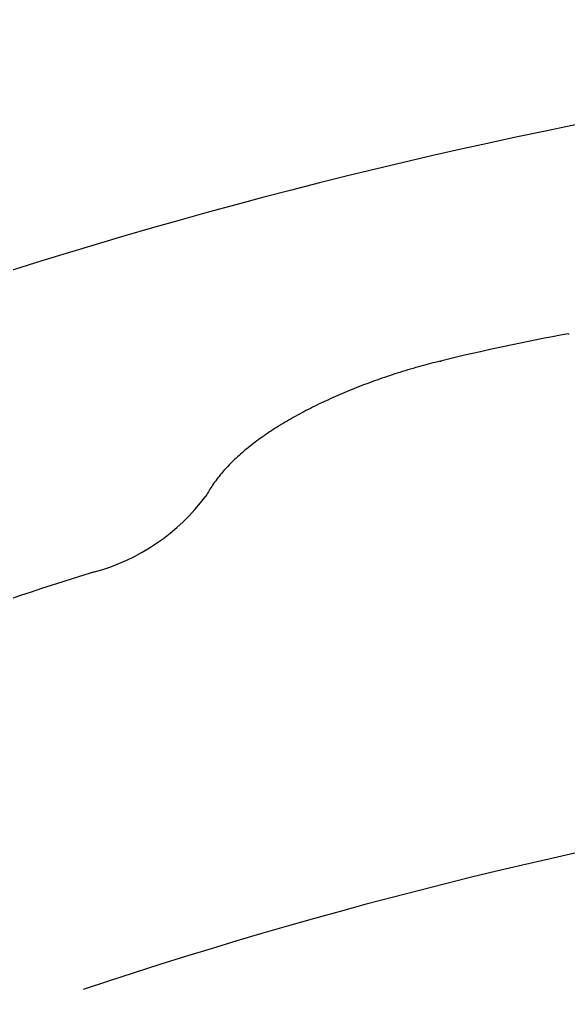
# Model space of a CAD drawing. Header units: millimetres. Extents: x 976 to 9349, y -1578 to 2211.
# Drawn here: x 2934.919 to 2935.854, y 1374.202 to 1375.854 of the extents above; entities that cross this region are included whole.
import ezdxf

# ---------------------------------------------------------------- set-up
doc = ezdxf.new("R2010")
doc.units = ezdxf.units.MM
doc.layers.add('Wbudowane', color=175, linetype='Continuous')

# ---------------------------------------------------------------- blocks, each defined once
blk = doc.blocks.new('Z$W@#21058')
for centre, radius, start, end in [((19.6233, 134.6477), 9.1561, 88.51928, 108.16245), ((18.4699, 139.6212), 3.707, 100.3097, 103.7567), ((16.9056, 143.2041), 0.3541, 285.3207, 323.1307), ((18.4645, 138.0682), 5.0133, 106.9958, 110.4444), ((19.6163, 134.2726), 8.3079, 88.31872, 108.50376)]:
    blk.add_arc(centre, radius, start, end)
blk.add_ellipse((17.81, 143.2486), major_axis=(0.0036, -0.0197), ratio=0.083178, start_param=3.141552, end_param=3.516108)
blk.add_open_spline([(17.5883, 143.2218), (17.5761, 143.2188), (17.5548, 143.2132), (17.5188, 143.2027), (17.4844, 143.1912), (17.45, 143.1785), (17.4172, 143.165), (17.3854, 143.1507), (17.3553, 143.1356), (17.3268, 143.1197), (17.3001, 143.1032), (17.2754, 143.0859), (17.2529, 143.0682), (17.2325, 143.0495), (17.215, 143.0307), (17.2, 143.0107), (17.1926, 142.9987), (17.1889, 142.9916)], degree=3, knots=[0, 0, 0, 0, 0.062324, 0.129667, 0.197172, 0.26451, 0.33183, 0.398944, 0.465996, 0.533316, 0.600639, 0.668001, 0.735777, 0.803419, 0.870953, 0.93803, 1, 1, 1, 1])
blk.add_rational_spline([(17.5883, 143.2218), (17.5883, 143.2218), (17.5886, 143.2205)], [1, 0.932533611091, 1], degree=2)

msp = doc.modelspace()

# ---------------------------------------------------------------- block references
at = {"layer": 'Wbudowane'}
msp.add_blockref('Z$W@#21058', (2918.0473, 1232.0506), dxfattribs=at)

doc.saveas('drawing.dxf')
